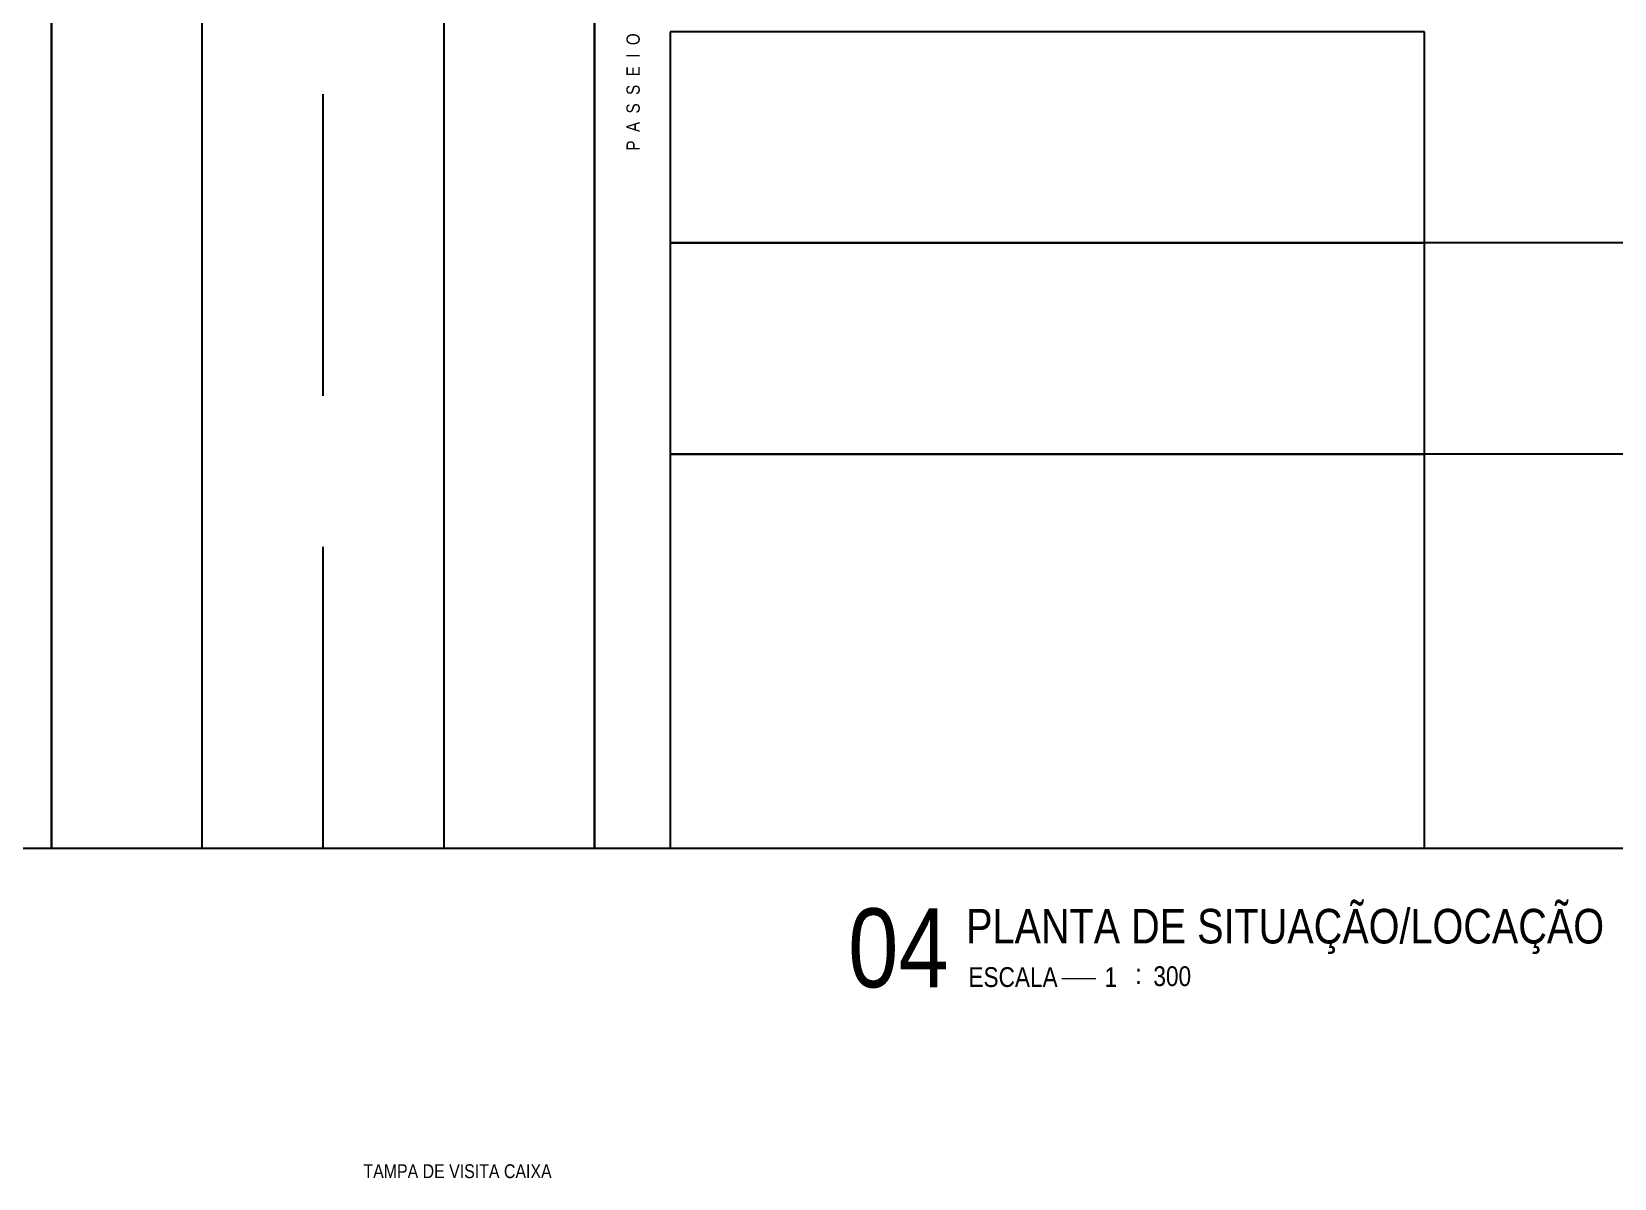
# Model space of a CAD drawing. Extents: x -415 to -176, y -135 to 749.
# Drawn here: x -373.03 to -359.92, y 714.88 to 724.38 of the extents above; entities that cross this region are included whole.
import ezdxf
from ezdxf.enums import TextEntityAlignment as Align

# ---------------------------------------------------------------- set-up
doc = ezdxf.new("R2010")
doc.units = 0
doc.header["$MEASUREMENT"] = 0
doc.linetypes.add('DASHDOT', pattern=[1, 0.5, -0.25, 0, -0.25])
doc.linetypes.add('DASHED2', pattern=[0.375, 0.25, -0.125])
doc.layers.get('0').update_dxf_attribs({"linetype": 'CONTINUOUS'})
for name, color, linetype in [('Bra-Rua Calçadas', 1, 'CONTINUOUS'), ('E-txt-g', 3, 'CONTINUOUS'), ('E-TXT-Y', 2, 'CONTINUOUS'), ('EIXO DAS VIAS', 252, 'DASHDOT'), ('Lotes', 2, 'CONTINUOUS'), ('Área Verde Alameda etc.', 92, 'CONTINUOUS')]:
    doc.layers.add(name, color=color, linetype=linetype)
doc.layers.add('E-Txt-W', color=7, linetype='CONTINUOUS', lineweight=20)
doc.styles.add('F2', font='swissc.ttf')

# ---------------------------------------------------------------- blocks, each defined once
blk = doc.blocks.new('IND_DES')
at = {"layer": 'E-Txt-W', "color": 7}
blk.add_line((0.0269, -0.2428), (0.1984, -0.2428), dxfattribs=at)
at = {"layer": 'E-txt-g', "color": 7, "style": 'F2'}
for s, p in [('ESCALA', (-0.4463, -0.2864)), ('1', (0.2426, -0.2864)), (':', (0.3988, -0.2706))]:
    blk.add_text(s, height=0.1, dxfattribs=at).set_placement(p)
blk.add_attdef('ESCALA', (0.4897, -0.2812), '', height=0.1, dxfattribs=at)
at = {"layer": 'E-Txt-W', "color": 6, "style": 'F2'}
blk.add_attdef('00', text='', height=0.4, dxfattribs=at).set_placement((-0.7083, -0.2881), align=Align.CENTER)
at = {"layer": 'E-TXT-Y', "color": 7, "style": 'F2'}
for tag, p in [('PROJETO', (-0.4563, 0.1829)), ('DESENHO', (-0.4582, -0.0658))]:
    blk.add_attdef(tag, p, '', height=0.175, dxfattribs=at)

msp = doc.modelspace()

# ---------------------------------------------------------------- linework, layer by layer
at = {"color": 2, "linetype": 'Continuous'}
msp.add_lwpolyline([(-359.674, 717.615), (-374.72, 717.615), (-374.72, 748.132), (-359.674, 748.132)], close=True, dxfattribs=at)
msp.add_lwpolyline([(-359.674, 717.615), (-374.72, 717.615), (-374.72, 748.132), (-359.674, 748.132)], close=True, dxfattribs=at)
at = {"layer": 'Bra-Rua Calçadas', "color": 8}
msp.add_line((-372.871, 717.615), (-372.871, 740.258), dxfattribs=at)
at = {"layer": 'Bra-Rua Calçadas', "color": 4}
for p, q in [((-371.621, 717.615), (-371.621, 740.258)), ((-371.621, 717.615), (-371.621, 740.258)), ((-371.621, 717.615), (-371.621, 740.258)), ((-369.621, 740.258), (-369.621, 717.615)), ((-369.621, 740.258), (-369.621, 717.615)), ((-369.621, 740.258), (-369.621, 717.615)), ((-368.371, 740.258), (-368.371, 717.615)), ((-368.371, 740.258), (-368.371, 717.615))]:
    msp.add_line(p, q, dxfattribs=at)
for points in [[(-371.621, 717.615), (-371.621, 740.258, 0.414214), (-373.121, 741.758), (-374.72, 741.758)], [(-359.674, 741.758), (-368.121, 741.758, 0.414214), (-369.621, 740.258), (-369.621, 717.615)], [(-371.621, 717.615), (-371.621, 740.258, 0.365977), (-372.871, 741.737), (-372.871, 717.615)], [(-371.621, 717.615), (-371.621, 740.258, 0.365977), (-372.871, 741.737), (-372.871, 717.615)], [(-368.371, 717.615), (-368.371, 741.737, 0.365977), (-369.621, 740.258), (-369.621, 717.615)], [(-368.371, 717.615), (-368.371, 741.737, 0.365977), (-369.621, 740.258), (-369.621, 717.615)]]:
    msp.add_lwpolyline(points, format="xyb", dxfattribs=at)
at = {"layer": 'EIXO DAS VIAS', "color": 8, "linetype": 'DASHED2', "ltscale": 10}
msp.add_line((-370.621, 717.615, 25.927), (-370.621, 742.758, 25.927), dxfattribs=at)
at = {"layer": 'Lotes', "color": 6}
for p, q in [((-367.746, 724.383), (-367.746, 722.633)), ((-367.746, 722.633), (-367.746, 720.883)), ((-367.746, 720.883), (-367.746, 717.615))]:
    msp.add_line(p, q, dxfattribs=at)
at = {"layer": 'Lotes', "color": 8}
for p, q in [((-361.496, 724.383), (-367.746, 724.383)), ((-361.496, 722.633), (-361.496, 724.383)), ((-361.496, 722.633), (-367.746, 722.633)), ((-367.746, 722.633), (-361.496, 722.633)), ((-359.674, 722.633), (-367.746, 722.633)), ((-367.746, 722.633), (-361.496, 722.633)), ((-361.496, 722.633), (-367.746, 722.633)), ((-361.496, 722.633), (-367.746, 722.633)), ((-367.746, 722.633), (-361.496, 722.633)), ((-361.496, 720.883), (-361.496, 722.633)), ((-361.496, 720.883), (-367.746, 720.883)), ((-367.746, 720.883), (-361.496, 720.883)), ((-359.674, 720.883), (-367.746, 720.883)), ((-367.746, 720.883), (-361.496, 720.883)), ((-361.496, 720.883), (-367.746, 720.883)), ((-361.496, 720.883), (-367.746, 720.883)), ((-367.746, 720.883), (-361.496, 720.883)), ((-361.496, 717.615), (-361.496, 720.883))]:
    msp.add_line(p, q, dxfattribs=at)
at = {"layer": 'Área Verde Alameda etc.', "color": 8}
msp.add_line((-372.871, 717.615), (-372.871, 740.258), dxfattribs=at)

# ---------------------------------------------------------------- block references
ref = msp.add_blockref('IND_DES', (-364.544, 716.935), dxfattribs=dict(xscale=1.636240131907927, yscale=1.636240131907927, zscale=1.636240131907927))
ref.add_attrib('00', '04', dxfattribs={"layer": 'E-Txt-W', "height": 0.6545, "style": 'F2'}).set_placement((-365.854, 716.463), align=Align.CENTER)
ref.add_attrib('DESENHO', 'PLANTA DE SITUAÇÃO/LOCAÇÃO', (-365.293, 716.827), dxfattribs={"layer": 'E-TXT-Y', "color": 2, "height": 0.28634, "style": 'F2'})
ref.add_attrib('ESCALA', '300', (-363.742, 716.474), dxfattribs={"layer": 'E-txt-g', "color": 7, "height": 0.1636, "style": 'F2'})

# ---------------------------------------------------------------- texts
at = {"color": 4, "linetype": 'Continuous', "style": 'F2'}
msp.add_text('TAMPA DE VISITA CAIXA', height=0.115, dxfattribs=at).set_placement((-370.286, 714.882))
at = {"layer": 'Lotes', "color": 7, "style": 'F2'}
msp.add_text('P  A  S  S  E  I  O', height=0.10972, rotation=90, dxfattribs=at).set_placement((-368.107, 723.398), align=Align.TOP_LEFT)

doc.saveas('drawing.dxf')
